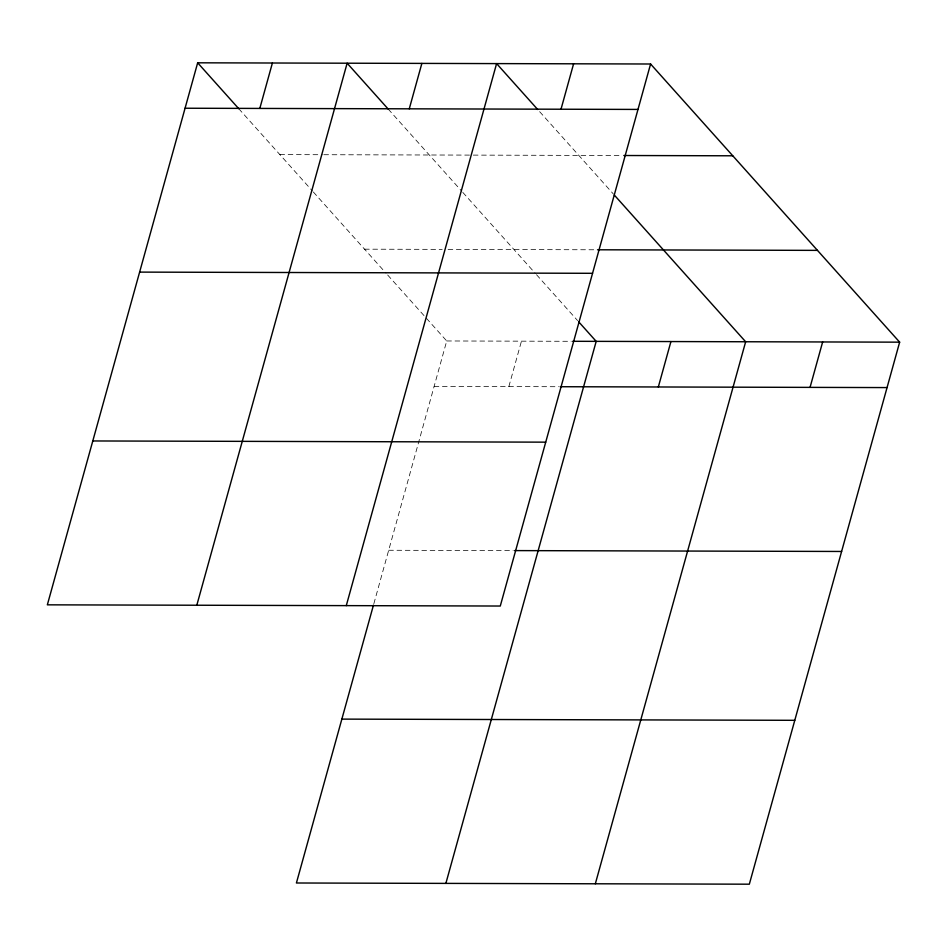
<?xml version="1.0" encoding="UTF-8"?>
<svg xmlns="http://www.w3.org/2000/svg" width="947" height="947" viewBox="0 0 947 947"><rect width="100%" height="100%" fill="white"/><g stroke="black" fill="none" stroke-linecap="round" stroke-linejoin="round"><path stroke-width="0.71" stroke-dasharray="4.74 3.55" d="M373.852 603.736L446.724 340.967L387.039 274.31M508.859 386.577L521.454 341.169M279.862 154.598L322.347 154.716M323.815 154.716L471.819 155.107M473.287 155.107L622.368 155.509M364.536 249.179L442.202 249.381M448.061 249.392L596.065 249.783M446.724 340.967L571.278 341.299M434.128 386.388L558.683 386.719M388.684 550.266L513.238 550.598M539.648 111.675L613.254 193.875M388.223 109.094L461.816 191.282M462.799 192.383L535.529 273.612M536.511 274.701L577.599 320.595M238.762 108.704L312.356 190.892M313.339 191.992L386.056 273.21"/><path stroke-width="1.42" d="M197.663 62.81L47.35 604.837L500.276 606.033L650.589 64.005L197.663 62.81L238.762 108.704M259.809 108.42L272.405 62.999M196.81 605.228L347.135 63.2L388.223 109.094M409.27 108.822L421.865 63.402M346.282 605.63L496.595 63.591L537.695 109.497M373.461 605.145L296.411 882.995L749.337 884.19L899.65 342.163L650.589 64.005M561.003 109.225L573.598 63.804M445.871 883.385L596.196 341.358L578.581 321.696M658.331 386.98L670.926 341.559M595.332 883.788L745.656 341.76L614.236 194.975M810.052 387.382L822.647 341.962M185.067 108.23L637.994 109.426M623.824 155.509L732.777 155.793M597.521 249.783L817.462 250.375M139.623 272.109L592.55 273.304M572.746 341.299L899.65 342.163M560.151 386.719L887.055 387.583M92.794 440.959L545.721 442.154M514.695 550.598L841.611 551.462M341.855 719.116L794.782 720.312"/></g></svg>
